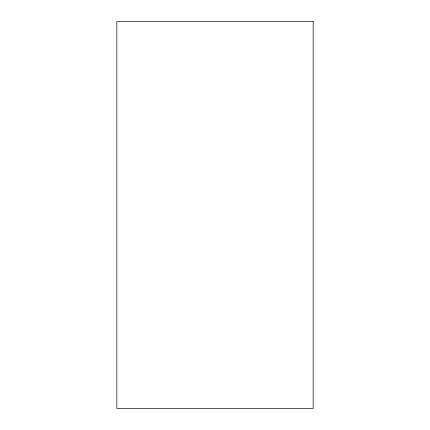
<?xml version="1.0" encoding="UTF-8"?>
<svg xmlns="http://www.w3.org/2000/svg" width="430" height="430" viewBox="0 0 430 430"><rect width="100%" height="100%" fill="white"/><g stroke="black" fill="none" stroke-linecap="round" stroke-linejoin="round"><path stroke-width="0.64" d="M313.164 21.5L116.836 21.5L116.836 408.5L313.164 408.5L313.164 21.5"/></g></svg>
